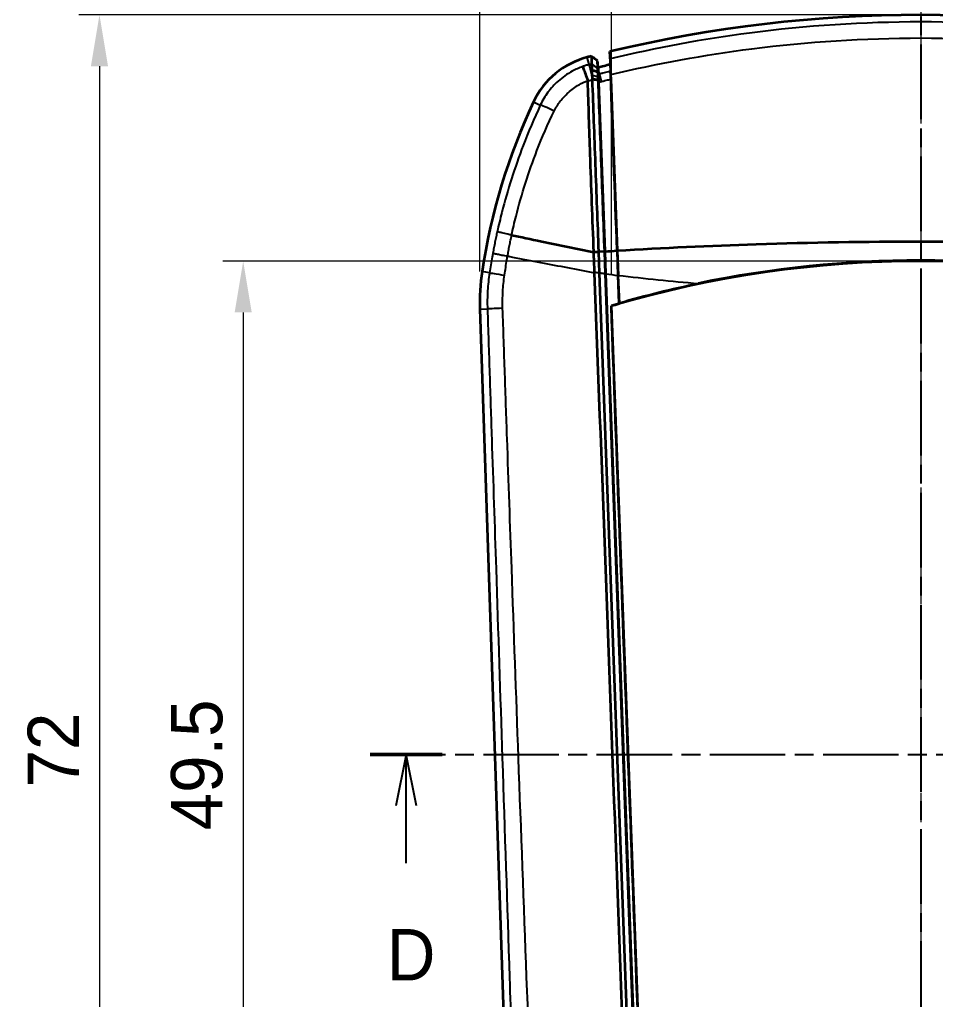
# Model space of a CAD drawing. Header units: millimetres. Extents: x 0 to 1594, y 0 to 281.
# Drawn here: x 869.94 to 914.54, y 186.83 to 234.53 of the extents above; entities that cross this region are included whole.
import ezdxf

# ---------------------------------------------------------------- set-up
doc = ezdxf.new("R2010")
doc.units = ezdxf.units.MM
doc.linetypes.add('CHAIN', pattern=[0.3543, 0.2362, -0.0295, 0.0591, -0.0295])
doc.layers.get('Defpoints').update_dxf_attribs({"lineweight": 25})
doc.layers.add('Centerline (ISO)', color=7, linetype='Continuous', lineweight=18, true_color=0x80ffff)
for name, color, linetype, lineweight in [('Dimension (ISO)', 7, 'Continuous', 18), ('Section Line (ISO)', 7, 'CHAIN', 25), ('Visible (ISO)', 7, 'Continuous', 35), ('Visible Narrow (ISO)', 7, 'Continuous', 25)]:
    doc.layers.add(name, color=color, linetype=linetype, lineweight=lineweight)
doc.styles.add('Note Text (TK)', font='')
doc.styles.get('Note Text (TK)').set_extended_font_data('MS PGothic')
doc.dimstyles.new('Default - Method 1b (TK)', dxfattribs={"dimtxt": 2.5, "dimasz": 2.5, "dimexe": 1, "dimexo": 1.5, "dimgap": 1, "dimtad": 1, "dimtoh": 1, "dimrnd": 1e-08, "dimdsep": 46, "dimtxsty": 'Note Text (TK)', "dimcen": 0.09, "dimdle": 5, "dimclrd": 100, "dimclre": 100, "dimclrt": 7, "dimadec": 1, "dimazin": 1, "dimtfac": 1, "dimtmove": 0, "dimatfit": 3, "dimfxl": 0, "dimtolj": 1, "dimlwd": -1, "dimlwe": -1, "dimarcsym": 0})

# ---------------------------------------------------------------- blocks, each defined once
blk = doc.blocks.new('2dTransSection2')
at = {"layer": 'Section Line (ISO)', "linetype": 'CHAIN', "ltscale": 15.402263}
blk.add_line((126.328, 246.778), (126.328, 188.751), dxfattribs=at)
blk = doc.blocks.new('2dTransSection3')
at = {"layer": 'Section Line (ISO)', "linetype": 'CHAIN', "ltscale": 15.564068}
blk.add_line((99.512, 206.758), (152.655, 206.758), dxfattribs=at)
at = {"layer": 'Section Line (ISO)', "linetype": 'Continuous', "lineweight": 50}
for p, q in [((99.512, 206.758), (103.026, 206.758)), ((149.141, 206.758), (152.655, 206.758))]:
    blk.add_line(p, q, dxfattribs=at)
at = {"layer": 'Section Line (ISO)', "linetype": 'Continuous'}
for p, q in [((101.269, 206.758), (100.769, 204.258)), ((101.269, 204.258), (101.269, 206.758)), ((101.769, 204.258), (101.269, 206.758)), ((150.898, 206.758), (150.398, 204.258)), ((150.898, 204.258), (150.898, 206.758)), ((151.398, 204.258), (150.898, 206.758)), ((101.269, 201.459), (101.269, 204.258)), ((150.898, 201.459), (150.898, 204.258))]:
    blk.add_line(p, q, dxfattribs=at)
at = {"layer": 'Section Line (ISO)', "char_height": 2.5, "attachment_point": 7, "style": 'Note Text (TK)'}
for insert in [(100.327, 195.758), (149.956, 195.758)]:
    blk.add_mtext('D', dxfattribs=dict(at, insert=insert))
blk = doc.blocks.new('*D83')
at = {"layer": 'Defpoints', "color": 0, "transparency": 16777216}
for p in [(898.767, 242.192), (898.767, 220.589), (928.888, 220.589)]:
    blk.add_point(p, dxfattribs=at)
at = {"layer": 'Dimension (ISO)', "color": 100, "transparency": 16777216}
for p, q in [((898.767, 222.089), (898.767, 243.192)), ((928.888, 222.089), (928.888, 243.192)), ((926.388, 242.192), (901.267, 242.192))]:
    blk.add_line(p, q, dxfattribs=at)
for points in [[(901.267, 242.609), (901.267, 241.776), (898.767, 242.192)], [(926.388, 242.609), (926.388, 241.776), (928.888, 242.192)]]:
    blk.add_solid(points, dxfattribs=at)
at = {"layer": 'Dimension (ISO)', "color": 7, "transparency": 16777216, "insert": (911.164, 244.442), "char_height": 2.5, "attachment_point": 4, "style": 'Note Text (TK)'}
blk.add_mtext('\\A1;30.1', dxfattribs=at)
blk = doc.blocks.new('*D84')
at = {"layer": 'Defpoints', "color": 0, "transparency": 16777216}
for p in [(935.306, 250.242), (892.35, 220.767), (935.306, 220.767)]:
    blk.add_point(p, dxfattribs=at)
at = {"layer": 'Dimension (ISO)', "color": 100, "transparency": 16777216}
for p, q in [((892.35, 222.267), (892.35, 251.242)), ((935.306, 222.267), (935.306, 251.242)), ((894.85, 250.242), (932.806, 250.242))]:
    blk.add_line(p, q, dxfattribs=at)
for points in [[(894.85, 250.659), (894.85, 249.826), (892.35, 250.242)], [(932.806, 250.659), (932.806, 249.826), (935.306, 250.242)]]:
    blk.add_solid(points, dxfattribs=at)
at = {"layer": 'Dimension (ISO)', "color": 7, "transparency": 16777216, "insert": (912.166, 252.492), "char_height": 2.5, "attachment_point": 4, "style": 'Note Text (TK)'}
blk.add_mtext('\\A1;43', dxfattribs=at)
blk = doc.blocks.new('*D86')
at = {"layer": 'Defpoints', "color": 0, "transparency": 16777216}
for p in [(913.828, 234.758), (873.828, 162.758), (913.828, 162.758)]:
    blk.add_point(p, dxfattribs=at)
at = {"layer": 'Dimension (ISO)', "color": 100, "transparency": 16777216}
for p, q in [((912.328, 234.758), (872.828, 234.758)), ((873.828, 232.258), (873.828, 165.258)), ((912.328, 162.758), (872.828, 162.758))]:
    blk.add_line(p, q, dxfattribs=at)
for points in [[(873.411, 232.258), (874.244, 232.258), (873.828, 234.758)], [(873.411, 165.258), (874.244, 165.258), (873.828, 162.758)]]:
    blk.add_solid(points, dxfattribs=at)
at = {"layer": 'Dimension (ISO)', "color": 7, "transparency": 16777216, "insert": (871.578, 197.153), "char_height": 2.5, "attachment_point": 4, "rotation": 90, "style": 'Note Text (TK)'}
blk.add_mtext('\\A1;72', dxfattribs=at)
blk = doc.blocks.new('*D87')
at = {"layer": 'Defpoints', "color": 0, "transparency": 16777216}
for p in [(913.828, 222.775), (880.828, 173.237), (913.828, 173.237)]:
    blk.add_point(p, dxfattribs=at)
at = {"layer": 'Dimension (ISO)', "color": 100, "transparency": 16777216}
for p, q in [((912.328, 222.775), (879.828, 222.775)), ((880.828, 220.275), (880.828, 175.737)), ((912.328, 173.237), (879.828, 173.237))]:
    blk.add_line(p, q, dxfattribs=at)
for points in [[(880.411, 220.275), (881.244, 220.275), (880.828, 222.775)], [(880.411, 175.737), (881.244, 175.737), (880.828, 173.237)]]:
    blk.add_solid(points, dxfattribs=at)
at = {"layer": 'Dimension (ISO)', "color": 7, "transparency": 16777216, "insert": (878.578, 195.066), "char_height": 2.5, "attachment_point": 4, "rotation": 90, "style": 'Note Text (TK)'}
blk.add_mtext('\\A1;49.5', dxfattribs=at)

msp = doc.modelspace()

# ---------------------------------------------------------------- linework, layer by layer
at = {"layer": 'Centerline (ISO)', "linetype": 'CHAIN', "ltscale": 23.990969}
msp.add_line((913.8276, 237.2584), (913.8276, 160.2584), dxfattribs=at)
at = {"layer": 'Visible (ISO)'}
for p, q in [((898.6877, 232.9706), (898.7018, 232.3568)), ((898.1068, 232.2101), (898.0894, 232.5196)), ((898.7018, 232.3568), (898.7145, 232.0129)), ((898.1338, 231.4813), (898.4383, 223.2495)), ((898.7288, 231.6285), (899.0375, 223.2827)), ((898.4337, 223.2436), (898.1314, 223.2296)), ((898.1314, 223.2296), (898.17, 222.1884)), ((898.4742, 222.151), (898.4337, 223.2436)), ((898.4385, 223.245), (898.4383, 223.2495)), ((898.4389, 223.2342), (898.4385, 223.245)), ((898.4389, 223.2342), (898.4789, 222.152)), ((899.0375, 223.2827), (899.0821, 222.0787)), ((899.0427, 223.2831), (899.0873, 222.0781)), ((898.479, 222.1504), (898.4789, 222.152)), ((898.479, 222.1504), (900.5482, 166.2177)), ((899.0821, 222.0787), (899.1329, 220.7051)), ((899.1373, 220.7282), (899.0873, 222.0781)), ((892.3551, 220.4334), (893.7967, 177.1847)), ((900.4487, 175.9332), (898.7667, 220.589))]:
    msp.add_line(p, q, dxfattribs=at)
for centre, radius, start, end in [((913.8276, 169.7584), 65, 76.530849, 103.469151), ((898.5878, 228.824), 4, 104.46762, 154.86134), ((913.8276, 169.7584), 65, 104.29187, 104.467617), ((922.1252, 217.7789), 30, 154.86134, 171.40893), ((913.8276, 169.7584), 53.0447, 78.21739, 101.78261), ((902.3496, 220.7665), 10, 171.40893, 181.90915)]:
    msp.add_arc(centre, radius, start, end, dxfattribs=at)
msp.add_ellipse((913.8276, 169.7939), major_axis=(0, -52.9808), ratio=0.9999998, start_param=2.8533476, end_param=3.4298377, dxfattribs=at)
for points, knots in [([(898.7008, 232.6173), (898.6998, 232.6426), (898.6989, 232.6679), (898.6945, 232.7856), (898.6911, 232.8781), (898.6877, 232.9706)], [0.25678444, 0.25678444, 0.25678444, 0.25678444, 0.35159662, 0.35159662, 0.69853417, 0.69853417, 0.69853417, 0.69853417]), ([(898.0894, 232.5196), (898.0381, 232.5574), (897.9868, 232.5953), (897.8842, 232.671), (897.8329, 232.7088), (897.7816, 232.7467)], [0, 0, 0, 0, 0.019126809, 0.019126809, 0.038254604, 0.038254604, 0.038254604, 0.038254604]), ([(897.7816, 232.7467), (897.7816, 232.7461), (897.7817, 232.7456), (897.7828, 232.7144), (897.784, 232.6837), (897.7863, 232.6217), (897.7874, 232.5904), (897.7886, 232.5591), (897.7898, 232.5277), (897.7909, 232.4963), (897.7933, 232.4337), (897.7944, 232.4026), (897.7956, 232.3714), (897.7956, 232.3713), (897.7956, 232.3713)], [0.00518647, 0.00518647, 0.00518647, 0.00518647, 0.00709738, 0.00709738, 0.12208377, 0.12208377, 0.23948295, 0.23948295, 0.23948295, 0.35723634, 0.35723634, 0.4740992, 0.4740992, 0.47428132, 0.47428132, 0.47428132, 0.47428132]), ([(897.7956, 232.3713), (897.7956, 232.3712), (897.7956, 232.3711), (897.7956, 232.3709), (897.7956, 232.3708), (897.7956, 232.3707)], [-0.0933143853, -0.0933143853, -0.0933143853, -0.0933143853, -0.09293900471, -0.09293900471, -0.09256362411, -0.09256362411, -0.09256362411, -0.09256362411]), ([(897.7956, 232.3707), (897.7957, 232.3662), (897.796, 232.3568), (897.7971, 232.3282), (897.7978, 232.3084), (897.7989, 232.2838), (897.7998, 232.2627), (897.8008, 232.2379), (897.8037, 232.173), (897.8056, 232.1308), (897.8078, 232.0836)], [-0.092563624, -0.092563624, -0.092563624, -0.092563624, -0.074652209, -0.074652209, -0.055990033, -0.055990033, -0.055990033, -0.039890421, -0.039890421, -0.018938983, -0.018938983, -0.018938983, -0.018938983]), ([(898.1033, 232.1461), (898.1033, 232.1461), (898.1033, 232.1461), (898.1021, 232.1773), (898.1009, 232.2085), (898.0986, 232.2709), (898.0975, 232.3023), (898.0963, 232.3337), (898.0952, 232.3649), (898.094, 232.3962), (898.0917, 232.4582), (898.0906, 232.4889), (898.0894, 232.5196)], [-0.47428132, -0.47428132, -0.47428132, -0.47428132, -0.4740992, -0.4740992, -0.35723634, -0.35723634, -0.23948295, -0.23948295, -0.23948295, -0.12208377, -0.12208377, -0.00709738, -0.00709738, -0.00709738, -0.00709738]), ([(898.1068, 232.2101), (898.1133, 232.2117), (898.1198, 232.2133), (898.1263, 232.215), (898.2189, 232.2382), (898.3115, 232.2613), (898.5033, 232.3086), (898.6025, 232.3329), (898.7018, 232.3568)], [0, 0, 0, 0, 0.002006494, 0.002006494, 0.002006494, 0.030640893, 0.030640893, 0.061281792, 0.061281792, 0.061281792, 0.061281792]), ([(898.7008, 232.6173), (898.7011, 232.6071), (898.7021, 232.5721), (898.7046, 232.4727), (898.7059, 232.4194), (898.7081, 232.329), (898.7088, 232.2999), (898.7095, 232.2692)], [0, 0, 0, 0, 0.038283453, 0.038283453, 0.066129927, 0.066129927, 0.078240337, 0.078240337, 0.078240337, 0.078240337]), ([(897.3645, 232.2436), (897.3646, 232.2435), (897.3646, 232.2433), (897.3664, 232.2373), (897.371, 232.2238), (897.3852, 232.1822), (897.395, 232.1542), (897.4286, 232.058), (897.4574, 231.9763), (897.5263, 231.7819), (897.5658, 231.6711), (897.6079, 231.5528)], [-0.00057762, -0.00057762, -0.00057762, -0.00057762, 0, 0, 0.02202693, 0.02202693, 0.04405526, 0.04405526, 0.08314022, 0.08314022, 0.1222076, 0.1222076, 0.1222076, 0.1222076]), ([(897.8078, 232.0836), (897.8589, 232.0678), (897.9101, 232.0514), (898.0113, 232.0179), (898.0613, 232.0008), (898.1115, 231.9829)], [-0.040849563, -0.040849563, -0.040849563, -0.040849563, -0.020168704, -0.020168704, 0, 0, 0, 0]), ([(897.8078, 232.0836), (897.808, 232.0728), (897.8083, 232.0617), (897.8096, 232.0016), (897.811, 231.9481), (897.8126, 231.8911), (897.813, 231.8767), (897.8134, 231.862), (897.8138, 231.8472)], [-0.051110727, -0.051110727, -0.051110727, -0.051110727, -0.046316217, -0.046316217, -0.025692015, -0.025692015, -0.025692015, -0.020473791, -0.020473791, -0.020473791, -0.020473791]), ([(897.8138, 231.8472), (897.8147, 231.818), (897.8156, 231.788), (897.8175, 231.7264), (897.8186, 231.6949), (897.8196, 231.6627)], [-0.020473791, -0.020473791, -0.020473791, -0.020473791, -0.010236896, -0.010236896, 0, 0, 0, 0]), ([(898.1033, 232.1456), (898.1033, 232.1457), (898.1033, 232.1458), (898.1033, 232.1459), (898.1033, 232.146), (898.1033, 232.1461)], [0.09256362411, 0.09256362411, 0.09256362411, 0.09256362411, 0.09293900471, 0.09293900471, 0.0933143853, 0.0933143853, 0.0933143853, 0.0933143853]), ([(898.1111, 231.9967), (898.1106, 232.0047), (898.1102, 232.0125), (898.1086, 232.0418), (898.1076, 232.061), (898.1067, 232.0775), (898.1057, 232.0966), (898.1049, 232.1121), (898.1038, 232.1346), (898.1034, 232.142), (898.1033, 232.1456)], [0.034328221, 0.034328221, 0.034328221, 0.034328221, 0.039890421, 0.039890421, 0.055990033, 0.055990033, 0.055990033, 0.074652209, 0.074652209, 0.092563624, 0.092563624, 0.092563624, 0.092563624]), ([(898.1193, 231.7418), (898.1189, 231.7529), (898.1186, 231.7639), (898.1182, 231.7748), (898.1167, 231.8176), (898.1153, 231.8582), (898.1131, 231.9272), (898.1122, 231.9565), (898.1115, 231.9829)], [0.020473791, 0.020473791, 0.020473791, 0.020473791, 0.025692015, 0.025692015, 0.025692015, 0.046316217, 0.046316217, 0.063817412, 0.063817412, 0.063817412, 0.063817412]), ([(898.1196, 231.8652), (898.1198, 231.86), (898.1207, 231.8425), (898.1227, 231.8049), (898.1232, 231.7953), (898.1238, 231.7847)], [0, 0, 0, 0, 0.019218618, 0.019218618, 0.024995548, 0.024995548, 0.024995548, 0.024995548]), ([(898.7095, 232.2692), (898.712, 232.2103), (898.7146, 232.1458), (898.7202, 232.0049), (898.7231, 231.9285), (898.726, 231.8496)], [0.078209023, 0.078209023, 0.078209023, 0.078209023, 0.101481627, 0.101481627, 0.125873557, 0.125873557, 0.125873557, 0.125873557]), ([(898.7145, 232.0129), (898.7147, 232.0078), (898.7152, 231.9904), (898.7163, 231.9489), (898.7166, 231.9342), (898.717, 231.9176)], [0, 0, 0, 0, 0.019131459, 0.019131459, 0.027548257, 0.027548257, 0.027548257, 0.027548257]), ([(898.717, 231.9176), (898.718, 231.8959), (898.7191, 231.871), (898.7216, 231.8126), (898.723, 231.7789), (898.7258, 231.7065), (898.7273, 231.6682), (898.7288, 231.6285)], [0.02752461, 0.02752461, 0.02752461, 0.02752461, 0.038574703, 0.038574703, 0.050783686, 0.050783686, 0.063032703, 0.063032703, 0.063032703, 0.063032703]), ([(897.9039, 223.2145), (897.8443, 224.8129), (897.7853, 226.4061), (897.6881, 229.1791), (897.6501, 230.3627), (897.6114, 231.5338)], [0.00923043, 0.00923043, 0.00923043, 0.00923043, 0.48942822, 0.48942822, 0.85183841, 0.85183841, 0.85183841, 0.85183841]), ([(897.8218, 231.6021), (897.8465, 230.9328), (897.8714, 230.2596), (897.9221, 228.8862), (897.948, 228.1858), (897.9741, 227.4828), (898.0001, 226.7783), (898.0263, 226.0711), (898.0788, 224.6529), (898.1051, 223.9418), (898.1314, 223.2296)], [-0.85701166, -0.85701166, -0.85701166, -0.85701166, -0.64975467, -0.64975467, -0.43619302, -0.43619302, -0.43619302, -0.22221276, -0.22221276, -0.00823252, -0.00823252, -0.00823252, -0.00823252]), ([(898.1243, 231.6053), (898.1234, 231.6288), (898.1225, 231.6521), (898.1209, 231.6976), (898.1201, 231.72), (898.1193, 231.7418)], [0, 0, 0, 0, 0.010236896, 0.010236896, 0.020473791, 0.020473791, 0.020473791, 0.020473791]), ([(898.1238, 231.7847), (898.1244, 231.7596), (898.1253, 231.7295), (898.1274, 231.6646), (898.1285, 231.6309), (898.131, 231.5589), (898.1323, 231.5207), (898.1338, 231.4813)], [0.025020318, 0.025020318, 0.025020318, 0.025020318, 0.038669858, 0.038669858, 0.050823885, 0.050823885, 0.063012058, 0.063012058, 0.063012058, 0.063012058]), ([(898.4337, 223.2436), (898.4077, 223.9462), (898.3818, 224.6476), (898.3299, 226.0511), (898.3039, 226.7532), (898.278, 227.4528), (898.2521, 228.151), (898.2264, 228.8466), (898.1759, 230.2108), (898.1511, 230.8796), (898.1265, 231.5446)], [0.00960247, 0.00960247, 0.00960247, 0.00960247, 0.22221276, 0.22221276, 0.43619302, 0.43619302, 0.43619302, 0.64975467, 0.64975467, 0.85701166, 0.85701166, 0.85701166, 0.85701166]), ([(893.9004, 224.0369), (894.3336, 223.9472), (894.8285, 223.8446), (896.2133, 223.5576), (897.0585, 223.3823), (897.9033, 223.207)], [0.09518682, 0.09518682, 0.09518682, 0.09518682, 0.1866173, 0.1866173, 0.3296457, 0.3296457, 0.3296457, 0.3296457]), ([(899.0427, 223.2831), (901.2963, 223.4219), (903.5521, 223.5266), (905.8088, 223.5997), (908.4809, 223.6864), (911.1542, 223.729), (913.8276, 223.729), (916.501, 223.729), (919.1743, 223.6864), (921.8464, 223.5997), (924.1031, 223.5266), (926.3589, 223.4219), (928.6125, 223.2831)], [0.03477092, 0.03477092, 0.03477092, 0.03477092, 0.24778612, 0.24778612, 0.24778612, 0.5, 0.5, 0.5, 0.75221388, 0.75221388, 0.75221388, 0.96522903, 0.96522903, 0.96522903, 0.96522903]), ([(897.9415, 222.2171), (897.9349, 222.3882), (897.9283, 222.5595), (897.9156, 222.8893), (897.9094, 223.0482), (897.9033, 223.207)], [0.002306333, 0.002306333, 0.002306333, 0.002306333, 0.053663386, 0.053663386, 0.10132158, 0.10132158, 0.10132158, 0.10132158]), ([(900.0387, 166.3129), (899.9941, 167.4941), (899.9493, 168.6703), (899.8851, 170.3723), (899.8655, 170.8936), (899.7671, 173.5137), (899.6894, 175.5968), (899.5888, 178.2688), (899.5662, 178.8644), (899.3635, 184.2228), (899.1839, 188.9895), (898.6374, 203.5405), (898.2951, 213.0177), (897.9419, 222.2038)], [0.1156934, 0.1156934, 0.1156934, 0.1156934, 0.4719989, 0.4719989, 0.629162, 0.629162, 1.261938, 1.261938, 1.4447717, 1.4447717, 2.9147942, 2.9147942, 5.9313922, 5.9313922, 5.9313922, 5.9313922]), ([(898.17, 222.1884), (898.3431, 217.5089), (898.5162, 212.8295), (898.8624, 203.4715), (899.0355, 198.7928), (899.2085, 194.1148), (899.3813, 189.4448), (899.554, 184.7756), (899.8979, 175.4788), (900.0691, 170.8511), (900.2403, 166.2246)], [-5.6883066, -5.6883066, -5.6883066, -5.6883066, -4.2834664, -4.2834664, -2.8786262, -2.8786262, -2.8786262, -1.4762002, -1.4762002, -0.085629, -0.085629, -0.085629, -0.085629]), ([(900.5421, 166.2501), (900.371, 170.8755), (900.1999, 175.5021), (899.856, 184.7967), (899.6834, 189.4647), (899.5106, 194.1336), (899.3376, 198.8105), (899.1646, 203.488), (898.8191, 212.8272), (898.6466, 217.489), (898.4742, 222.151)], [0.085629, 0.085629, 0.085629, 0.085629, 1.4762002, 1.4762002, 2.8786262, 2.8786262, 2.8786262, 4.2834664, 4.2834664, 5.683369, 5.683369, 5.683369, 5.683369]), ([(899.1329, 220.7051), (899.1336, 220.709), (899.1343, 220.7128), (899.1358, 220.7205), (899.1365, 220.7243), (899.1373, 220.7282)], [-0.060112951, -0.060112951, -0.060112951, -0.060112951, -0.030051429, -0.030051429, -0.000088977, -0.000088977, -0.000088977, -0.000088977])]:
    msp.add_open_spline(points, degree=3, knots=knots, dxfattribs=at)
msp.add_rational_spline([(898.1068, 232.2101), (898.1132, 232.0372), (898.1196, 231.8652)], [102.157859453, 102.380560776, 102.603006953], degree=2, dxfattribs=at)
for points, degree in [([(898.1115, 231.9829), (898.1113, 231.9876), (898.1112, 231.9922), (898.1111, 231.9967)], 3), ([(898.1111, 231.9967), (898.1143, 231.9432), (898.1175, 231.8899), (898.1207, 231.8366)], 3), ([(898.1207, 231.8366), (898.1217, 231.8193), (898.1227, 231.802), (898.1238, 231.7847)], 3), ([(898.717, 231.9176), (898.7166, 231.9398), (898.7161, 231.9621), (898.7156, 231.9843)], 3), ([(899.0427, 223.2831), (898.9358, 226.173), (898.8297, 229.0444), (898.726, 231.8496)], 3), ([(897.6079, 231.5528), (897.6101, 231.5467), (897.6112, 231.5404), (897.6114, 231.5338)], 3), ([(897.8196, 231.6627), (897.8203, 231.6426), (897.821, 231.6224), (897.8218, 231.6021)], 3), ([(898.1265, 231.5446), (898.1258, 231.5648), (898.125, 231.585), (898.1243, 231.6053)], 3), ([(897.9039, 223.2145), (897.9767, 223.2193), (898.0526, 223.2244), (898.1314, 223.2296)], 3), ([(898.4385, 223.245), (898.6381, 223.2579), (898.8378, 223.2704), (899.0375, 223.2827)], 3), ([(897.9033, 223.207), (897.9035, 223.2095), (897.9037, 223.212), (897.9039, 223.2145)], 3), ([(897.9415, 222.2171), (897.9417, 222.2127), (897.9418, 222.2082), (897.9419, 222.2038)], 3), ([(899.1373, 220.7282), (900.4111, 221.0954), (901.6982, 221.4147), (902.9959, 221.6854)], 3), ([(898.7578, 220.5954), (898.8827, 220.6324), (899.0077, 220.669), (899.1329, 220.7051)], 3), ([(900.4446, 175.9303), (899.8729, 190.8122), (899.3106, 205.701), (898.7578, 220.5954)], 3), ([(898.7578, 220.5954), (898.7623, 220.5922), (898.7667, 220.589)], 2)]:
    msp.add_open_spline(points, degree=degree, dxfattribs=at)
at = {"layer": 'Visible Narrow (ISO)'}
for p, q in [((897.6804, 232.341), (897.5885, 232.6971)), ((897.7956, 232.3713), (898.1033, 232.1461)), ((898.1033, 232.1456), (897.7956, 232.3707)), ((897.8138, 231.8472), (898.1193, 231.7418)), ((898.1892, 231.8828), (898.1068, 232.2101)), ((898.1243, 231.6053), (897.8196, 231.6627)), ((898.1265, 231.5446), (897.8218, 231.6021)), ((898.4385, 223.245), (898.1338, 231.4813)), ((894.9667, 230.5232), (895.2991, 230.3672)), ((893.9003, 224.0369), (893.9004, 224.0369)), ((892.8248, 222.2055), (892.4618, 222.2603)), ((898.479, 222.1507), (898.4789, 222.152)), ((900.5482, 166.2177), (898.479, 222.1507)), ((892.3551, 220.4334), (892.7217, 220.4456))]:
    msp.add_line(p, q, dxfattribs=at)
for centre, major_axis, ratio, start_param, end_param in [((897.9294, 231.3757), (-0.2504, 0.9682), 0.0069952, 5.2191803, 6.2046436), ((898.3109, 231.3994), (-0.1223, 0.4848), 0.0066737, 4.9600984, 6.2046437), ((896.2016, 229.9437), (-0.9062, 0.4228), 0.0285036, 4.974547, 6.2046135), ((893.8105, 222.0566), (-0.9887, 0.1502), 0.0105852, 0.0785442, 1.3105304), ((893.718, 220.4788), (-0.9994, -0.0336), 0.0038027, 4.9684283, 6.2046449)]:
    msp.add_ellipse(centre, major_axis=major_axis, ratio=ratio, start_param=start_param, end_param=end_param, dxfattribs=at)
for points, knots in [([(928.9545, 232.6173), (926.7148, 233.1574), (924.4461, 233.5773), (919.399, 234.2344), (916.6133, 234.4149), (913.8276, 234.4149), (911.0419, 234.4149), (908.2562, 234.2344), (903.2092, 233.5773), (900.9405, 233.1574), (898.7008, 232.6173)], [0.0160775, 0.0160775, 0.0160775, 0.0160775, 0.6965996, 0.6965996, 1.5194284, 1.5194284, 1.5194284, 2.3422571, 2.3422571, 3.0227792, 3.0227792, 3.0227792, 3.0227792]), ([(898.726, 231.8496), (900.9915, 232.3917), (903.2858, 232.8124), (908.3251, 233.4583), (911.0764, 233.6341), (913.8276, 233.6341), (916.5789, 233.6341), (919.3301, 233.4583), (924.3694, 232.8124), (926.6638, 232.3917), (928.9292, 231.8496)], [-3.0387984, -3.0387984, -3.0387984, -3.0387984, -2.3422571, -2.3422571, -1.5194284, -1.5194284, -1.5194284, -0.6965996, -0.6965996, -0.0000583, -0.0000583, -0.0000583, -0.0000583]), ([(897.6804, 232.341), (897.6212, 232.3257), (897.5624, 232.3089), (897.4572, 232.2759), (897.4107, 232.2602), (897.3645, 232.2436)], [0, 0, 0, 0, 0.013298236, 0.013298236, 0.023974509, 0.023974509, 0.023974509, 0.023974509]), ([(897.7956, 232.3707), (897.7815, 232.3671), (897.7674, 232.3634), (897.7289, 232.3536), (897.7047, 232.3473), (897.6804, 232.341)], [0.017923167, 0.017923167, 0.017923167, 0.017923167, 0.022228807, 0.022228807, 0.029638409, 0.029638409, 0.029638409, 0.029638409]), ([(897.3645, 232.2436), (897.1888, 232.1812), (897.0175, 232.1049), (896.6065, 231.8824), (896.3725, 231.7179), (896.1616, 231.5288), (895.98, 231.3661), (895.8163, 231.1864), (895.5269, 230.7966), (895.4015, 230.5863), (895.2991, 230.3672)], [0.00356089, 0.00356089, 0.00356089, 0.00356089, 0.04415114, 0.04415114, 0.10532525, 0.10532525, 0.10532525, 0.15798788, 0.15798788, 0.2106505, 0.2106505, 0.2106505, 0.2106505]), ([(898.7145, 232.0129), (898.7003, 232.0095), (898.6861, 232.006), (898.6718, 232.0025), (898.6488, 231.9969), (898.6258, 231.9913), (898.5178, 231.9648), (898.433, 231.9438), (898.2952, 231.9094), (898.2422, 231.8961), (898.1892, 231.8828)], [-0.053700128, -0.053700128, -0.053700128, -0.053700128, -0.049338599, -0.049338599, -0.049338599, -0.042277453, -0.042277453, -0.016260559, -0.016260559, 0, 0, 0, 0]), ([(895.9784, 230.0782), (896.058, 230.2397), (896.1594, 230.4057), (896.386, 230.7062), (896.5132, 230.8454), (896.6535, 230.9722), (896.8165, 231.1195), (896.9964, 231.249), (897.3211, 231.4325), (897.4628, 231.4985), (897.6079, 231.5528)], [-0.2106505, -0.2106505, -0.2106505, -0.2106505, -0.15798788, -0.15798788, -0.10532525, -0.10532525, -0.10532525, -0.04415114, -0.04415114, -0.00051012, -0.00051012, -0.00051012, -0.00051012]), ([(897.6114, 231.5338), (897.6558, 231.5504), (897.7006, 231.5657), (897.7711, 231.5876), (897.7964, 231.595), (897.8218, 231.6021)], [-0.027459525, -0.027459525, -0.027459525, -0.027459525, -0.013298236, -0.013298236, -0.005414297, -0.005414297, -0.005414297, -0.005414297]), ([(898.1338, 231.4813), (898.1588, 231.4876), (898.1839, 231.4939), (898.234, 231.5065), (898.259, 231.5128), (898.2841, 231.5191)], [-0.015467835, -0.015467835, -0.015467835, -0.015467835, -0.007733918, -0.007733918, 0, 0, 0, 0]), ([(898.2841, 231.5191), (898.3367, 231.5322), (898.3894, 231.5453), (898.5264, 231.5792), (898.6108, 231.5999), (898.7064, 231.6231), (898.7176, 231.6258), (898.7288, 231.6285)], [0, 0, 0, 0, 0.016260559, 0.016260559, 0.042277453, 0.042277453, 0.045725227, 0.045725227, 0.045725227, 0.045725227]), ([(895.2991, 230.3672), (894.9978, 229.7213), (894.7188, 229.0647), (894.0553, 227.3337), (893.7078, 226.2451), (893.344, 224.8295), (893.2692, 224.5175), (893.1994, 224.2043)], [0, 0, 0, 0, 0.20670976, 0.20670976, 0.53744536, 0.53744536, 0.63045012, 0.63045012, 0.63045012, 0.63045012]), ([(893.9003, 224.0369), (893.9668, 224.3448), (894.0386, 224.6515), (894.3884, 226.0391), (894.7264, 227.1056), (895.3862, 228.8014), (895.6659, 229.4447), (895.9784, 230.0782)], [-0.63082469, -0.63082469, -0.63082469, -0.63082469, -0.53744536, -0.53744536, -0.20670976, -0.20670976, 0, 0, 0, 0]), ([(893.1994, 224.2043), (893.1805, 224.1197), (893.162, 224.0349), (893.1251, 223.8627), (893.1068, 223.7752), (893.0888, 223.6876), (893.0709, 223.6001), (893.0534, 223.5124), (893.0192, 223.3371), (893.0025, 223.2495), (892.9862, 223.1617)], [0.00075958, 0.00075958, 0.00075958, 0.00075958, 0.02591523, 0.02591523, 0.05183046, 0.05183046, 0.05183046, 0.07774569, 0.07774569, 0.10361472, 0.10361472, 0.10361472, 0.10361472]), ([(893.9003, 224.0369), (893.7782, 224.0646), (893.6643, 224.0908), (893.4654, 224.1372), (893.3824, 224.157), (893.2865, 224.1806), (893.2591, 224.1875), (893.2186, 224.1982), (893.2055, 224.202), (893.1997, 224.2042), (893.1996, 224.2043), (893.1994, 224.2043)], [0, 0, 0, 0, 0.03906433, 0.03906433, 0.07812931, 0.07812931, 0.09953371, 0.09953371, 0.12093848, 0.12093848, 0.12150119, 0.12150119, 0.12150119, 0.12150119]), ([(893.7032, 223.0169), (893.7183, 223.1024), (893.7337, 223.1879), (893.7652, 223.3588), (893.7814, 223.4442), (893.7979, 223.5295), (893.8144, 223.6149), (893.8312, 223.7001), (893.8654, 223.8693), (893.8827, 223.9531), (893.9004, 224.0369)], [-0.10363701, -0.10363701, -0.10363701, -0.10363701, -0.07774569, -0.07774569, -0.05183046, -0.05183046, -0.05183046, -0.02591523, -0.02591523, -0.00038503, -0.00038503, -0.00038503, -0.00038503]), ([(892.9862, 223.1617), (892.9753, 223.1032), (892.9646, 223.0447), (892.9541, 222.9861), (892.9308, 222.8563), (892.9084, 222.7263), (892.8653, 222.4661), (892.8446, 222.3359), (892.8248, 222.2055)], [0.059209043, 0.059209043, 0.059209043, 0.059209043, 0.076466456, 0.076466456, 0.076466456, 0.114699685, 0.114699685, 0.152932913, 0.152932913, 0.152932913, 0.152932913]), ([(892.9862, 223.1617), (892.9938, 223.159), (893.0169, 223.1534), (893.0916, 223.137), (893.1433, 223.1263), (893.2706, 223.1005), (893.3462, 223.0856), (893.5142, 223.0529), (893.6067, 223.0352), (893.7032, 223.0169)], [0, 0, 0, 0, 0.25, 0.25, 0.5, 0.5, 0.75, 0.75, 1, 1, 1, 1]), ([(893.5546, 222.0851), (893.5728, 222.2121), (893.5919, 222.339), (893.6316, 222.5924), (893.6522, 222.719), (893.6737, 222.8455), (893.6834, 222.9027), (893.6932, 222.9598), (893.7032, 223.0169)], [-0.152932913, -0.152932913, -0.152932913, -0.152932913, -0.114699685, -0.114699685, -0.076466456, -0.076466456, -0.076466456, -0.05918675, -0.05918675, -0.05918675, -0.05918675]), ([(893.7032, 223.0169), (893.7815, 223.0019), (893.8597, 222.9869), (894.3971, 222.8839), (894.8563, 222.7958), (896.1908, 222.5399), (897.0665, 222.3719), (897.9419, 222.2038)], [-0.46140224, -0.46140224, -0.46140224, -0.46140224, -0.43661717, -0.43661717, -0.29114539, -0.29114539, -0.01380466, -0.01380466, -0.01380466, -0.01380466]), ([(892.8248, 222.2055), (892.7807, 221.9147), (892.7499, 221.6216), (892.7155, 221.0343), (892.7118, 220.7396), (892.7217, 220.4456)], [0, 0, 0, 0, 0.0791082, 0.0791082, 0.1582164, 0.1582164, 0.1582164, 0.1582164]), ([(893.4648, 220.474), (893.4563, 220.7431), (893.4596, 221.0128), (893.4895, 221.5505), (893.5169, 221.8224), (893.5546, 222.0851)], [-0.1582164, -0.1582164, -0.1582164, -0.1582164, -0.0791082, -0.0791082, 0, 0, 0, 0]), ([(898.4742, 222.151), (898.4488, 222.1541), (898.4235, 222.1572), (898.3728, 222.1635), (898.3474, 222.1666), (898.2967, 222.1728), (898.2714, 222.1759), (898.2207, 222.1822), (898.1953, 222.1853), (898.17, 222.1884)], [0, 0, 0, 0, 0.250003, 0.250003, 0.5000061, 0.5000061, 0.7500091, 0.7500091, 1.0000122, 1.0000122, 1.0000122, 1.0000122]), ([(892.7217, 220.4456), (892.7394, 219.9184), (892.7568, 219.3912), (892.7918, 218.3368), (892.8093, 217.8096), (892.8619, 216.2279), (892.8969, 215.1735), (893.0018, 212.0103), (893.0716, 209.9014), (893.243, 204.7241), (893.3443, 201.6555), (893.5631, 195.0203), (893.6804, 191.4536), (893.8561, 186.1046), (893.9145, 184.3223), (894.0021, 181.6492), (894.0312, 180.7584), (894.0895, 178.9772), (894.1187, 178.0868), (894.1477, 177.1964)], [0, 0, 0, 0, 0.1582498, 0.1582498, 0.3164995, 0.3164995, 0.632999, 0.632999, 1.2659981, 1.2659981, 2.1870694, 2.1870694, 3.2576747, 3.2576747, 3.7926588, 3.7926588, 4.0600479, 4.0600479, 4.3273292, 4.3273292, 4.3273292, 4.3273292]), ([(895.0449, 177.216), (895.009, 178.1133), (894.9749, 178.9989), (894.9058, 180.7801), (894.8713, 181.6709), (894.7685, 184.3439), (894.7005, 186.1262), (894.4981, 191.4752), (894.3656, 195.042), (894.1232, 201.6776), (894.0128, 204.7463), (893.8292, 209.9241), (893.7551, 212.0331), (893.6452, 215.1967), (893.6088, 216.2512), (893.5544, 217.833), (893.5363, 218.3603), (893.5002, 219.4148), (893.4819, 219.9357), (893.4648, 220.474)], [-4.3273292, -4.3273292, -4.3273292, -4.3273292, -4.0600479, -4.0600479, -3.7926588, -3.7926588, -3.2576747, -3.2576747, -2.1870694, -2.1870694, -1.2659981, -1.2659981, -0.632999, -0.632999, -0.3164995, -0.3164995, -0.1582498, -0.1582498, 0, 0, 0, 0])]:
    msp.add_open_spline(points, degree=3, knots=knots, dxfattribs=at)
for points in [[(898.1892, 231.8828), (898.166, 231.8769), (898.1428, 231.8711), (898.1196, 231.8652)], [(898.7156, 231.9843), (898.7136, 232.0791), (898.7116, 232.1741), (898.7095, 232.2692)], [(898.4383, 223.2495), (898.4367, 223.2494), (898.4351, 223.2493), (898.4335, 223.2492)], [(899.0427, 223.2831), (899.041, 223.283), (899.0393, 223.2829), (899.0375, 223.2827)], [(898.17, 222.1884), (898.0908, 222.1983), (898.0146, 222.2079), (897.9415, 222.2171)], [(898.4742, 222.151), (898.4758, 222.1508), (898.4774, 222.1506), (898.479, 222.1504)], [(898.479, 222.1507), (898.6799, 222.1262), (898.881, 222.1022), (899.0821, 222.0787)], [(899.0821, 222.0787), (899.0838, 222.0785), (899.0856, 222.0783), (899.0873, 222.0781)], [(899.0873, 222.0781), (900.3879, 221.9263), (901.691, 221.7956), (902.9959, 221.6854)]]:
    msp.add_open_spline(points, degree=3, dxfattribs=at)

# ---------------------------------------------------------------- block references
at = {"layer": 'Section Line (ISO)'}
for name in ['2dTransSection2', '2dTransSection3']:
    msp.add_blockref(name, (787.5, -8), dxfattribs=at)

# ---------------------------------------------------------------- dimensions: what is measured, and where the dimension line sits
at = {"layer": 'Dimension (ISO)', "color": 100, "true_color": 0x00ff3f}
for base, p1, p2, angle, override, picture, middle in [((935.3057, 250.2423), (892.3496, 220.7665), (935.3057, 220.7665), 180, {"dimgap": 1, "dimtoh": 0, "dimdec": 1, "dimtol": 0, "dimlim": 0, "dimtp": 0, "dimtm": 0, "dimtdec": 2, "dimtofl": 0, "dimatfit": 1}, '*D84', (913.8276, 250.2423)), ((898.7667, 242.1923), (928.8885, 220.589), (898.7667, 220.589), 180, {"dimgap": 1, "dimtoh": 0, "dimdec": 1, "dimtol": 0, "dimlim": 0, "dimtp": 0, "dimtm": 0, "dimtdec": 2, "dimtofl": 0, "dimatfit": 1}, '*D83', (913.8276, 242.1923)), ((873.8276, 162.7584), (913.8276, 234.7584), (913.8276, 162.7584), 90, {"dimgap": 1, "dimtoh": 0, "dimdec": 2, "dimtol": 0, "dimlim": 0, "dimtp": 0, "dimtm": 0, "dimtdec": 2, "dimtofl": 0, "dimatfit": 1}, '*D86', (873.8276, 198.7584)), ((880.8276, 173.2372), (913.8276, 222.7747), (913.8276, 173.2372), 90, {"dimgap": 1, "dimtoh": 0, "dimdec": 1, "dimtol": 0, "dimlim": 0, "dimtp": 0, "dimtm": 0, "dimtdec": 2, "dimtofl": 0, "dimatfit": 1}, '*D87', (880.8276, 198.0059))]:
    dim = msp.add_linear_dim(base=base, p1=p1, p2=p2, angle=angle, dimstyle='Default - Method 1b (TK)', override=override, dxfattribs=at)
    dim.commit()
    dim.dimension.update_dxf_attribs({"geometry": picture, "text_midpoint": middle, "dimtype": 160})

doc.saveas('drawing.dxf')
